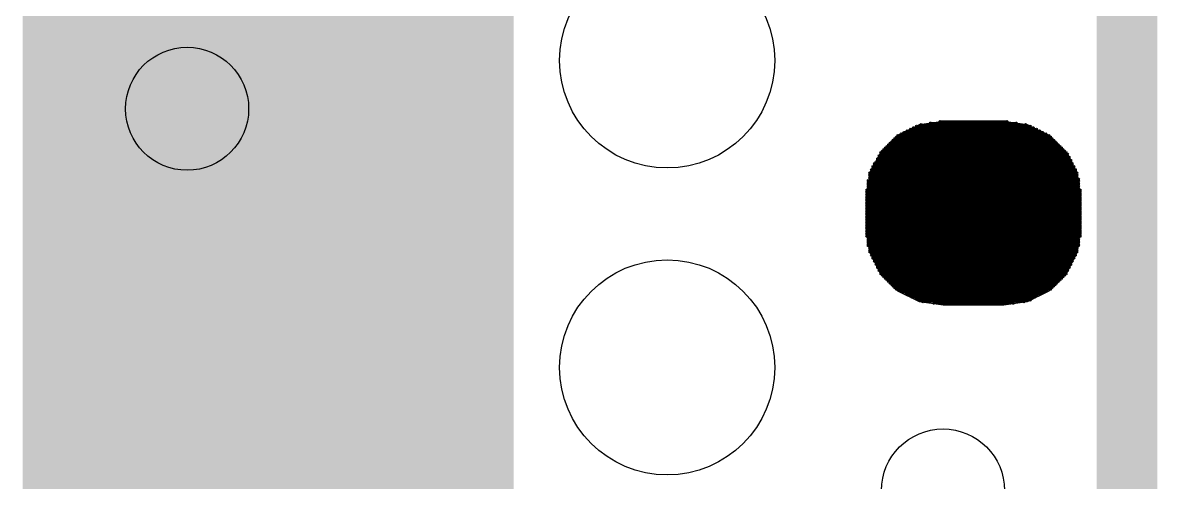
# Model space of a CAD drawing. Extents: x 0 to 126, y 0 to 22.
# Drawn here: x 15.798 to 17.647, y 7.849 to 8.599 of the extents above; entities that cross this region are included whole.
import ezdxf

# ---------------------------------------------------------------- set-up
doc = ezdxf.new("R2010")
doc.units = 0
doc.layers.get('0').update_dxf_attribs({"linetype": 'CONTINUOUS'})
for name, color, linetype in [('SEEEDSTUDIOXIAONRF52840V1_1_GTO', 10, 'CONTINUOUS'), ('SEEEDSTUDIOXIAONRF52840V1_1_GTS', 9, 'CONTINUOUS'), ('SEEEDSTUDIOXIAONRF52840V1_1_TXT', 12, 'CONTINUOUS')]:
    doc.layers.add(name, color=color, linetype=linetype)

# ---------------------------------------------------------------- blocks, each defined once
blk = doc.blocks.new('ROUND_54')
blk.add_circle((0, 0), 0.1753)
blk = doc.blocks.new('ROUND_2')
blk.add_circle((0, 0), 0)
blk = doc.blocks.new('ROUND_1')
blk.add_circle((0, 0), 0.00127)
blk = doc.blocks.new('ROUND_85')
blk.add_circle((0, 0), 0.1003)

msp = doc.modelspace()

# ---------------------------------------------------------------- linework, layer by layer
at = {"layer": 'SEEEDSTUDIOXIAONRF52840V1_1_GTO'}
for points, const_width in [([(17.59712, 13.03782), (17.59712, 6.29158)], 0.09906), ([(16.19758, 7.43712), (16.19758, 11.63828)], 0.8001)]:
    msp.add_lwpolyline(points, dxfattribs=dict(at, const_width=const_width))
at = {"layer": 'SEEEDSTUDIOXIAONRF52840V1_1_GTS'}
for points in [[(17.22374, 8.41502), (17.2593, 8.4328)], [(17.2593, 8.4328), (17.2974, 8.43788)], [(17.2974, 8.43788), (17.39646, 8.43788)], [(17.39646, 8.43788), (17.43456, 8.4328)], [(17.43456, 8.4328), (17.47012, 8.41502)], [(17.1958, 8.38708), (17.22374, 8.41502)], [(17.47012, 8.41502), (17.49806, 8.38708)], [(17.17802, 8.35152), (17.1958, 8.38708)], [(17.49806, 8.38708), (17.51584, 8.35152)], [(17.17294, 8.31342), (17.17802, 8.35152)], [(17.51584, 8.35152), (17.52092, 8.31342)], [(17.17294, 8.26262), (17.17294, 8.31342)], [(17.52092, 8.31342), (17.52092, 8.26262)], [(17.17802, 8.22452), (17.17294, 8.26262)], [(17.52092, 8.26262), (17.51584, 8.22452)], [(17.1958, 8.18896), (17.17802, 8.22452)], [(17.51584, 8.22452), (17.49806, 8.18896)], [(17.22374, 8.16102), (17.1958, 8.18896)], [(17.49806, 8.18896), (17.47012, 8.16102)], [(17.2593, 8.14324), (17.22374, 8.16102)], [(17.47012, 8.16102), (17.43456, 8.14324)], [(17.2974, 8.13816), (17.2593, 8.14324)], [(17.39646, 8.13816), (17.2974, 8.13816)], [(17.43456, 8.14324), (17.39646, 8.13816)]]:
    msp.add_lwpolyline(points, dxfattribs=at)
at = {"layer": 'SEEEDSTUDIOXIAONRF52840V1_1_GTS', "const_width": 0.00254}
for points in [[(17.26184, 8.4328), (17.43202, 8.4328)], [(17.41678, 8.43534), (17.27708, 8.43534)], [(17.29232, 8.43788), (17.40154, 8.43788)], [(17.2212, 8.41248), (17.47266, 8.41248)], [(17.47012, 8.41502), (17.22374, 8.41502)], [(17.22882, 8.41756), (17.46504, 8.41756)], [(17.45996, 8.4201), (17.2339, 8.4201)], [(17.23898, 8.42264), (17.45488, 8.42264)], [(17.4498, 8.42518), (17.24406, 8.42518)], [(17.24914, 8.42772), (17.44472, 8.42772)], [(17.43964, 8.43026), (17.25422, 8.43026)], [(17.49044, 8.3947), (17.20342, 8.3947)], [(17.20596, 8.39724), (17.4879, 8.39724)], [(17.48536, 8.39978), (17.2085, 8.39978)], [(17.21104, 8.40232), (17.48282, 8.40232)], [(17.48028, 8.40486), (17.21358, 8.40486)], [(17.21612, 8.4074), (17.47774, 8.4074)], [(17.4752, 8.40994), (17.21866, 8.40994)], [(17.19072, 8.37692), (17.50314, 8.37692)], [(17.19326, 8.382), (17.5006, 8.382)], [(17.50314, 8.37946), (17.19326, 8.37946)], [(17.1958, 8.38708), (17.49806, 8.38708)], [(17.5006, 8.38454), (17.1958, 8.38454)], [(17.49552, 8.38962), (17.19834, 8.38962)], [(17.20088, 8.39216), (17.49298, 8.39216)], [(17.5133, 8.35914), (17.18056, 8.35914)], [(17.51076, 8.36422), (17.1831, 8.36422)], [(17.1831, 8.36168), (17.51076, 8.36168)], [(17.50822, 8.3693), (17.18564, 8.3693)], [(17.18564, 8.36676), (17.50822, 8.36676)], [(17.18818, 8.37184), (17.50568, 8.37184)], [(17.50568, 8.37438), (17.19072, 8.37438)], [(17.17548, 8.34136), (17.51838, 8.34136)], [(17.51838, 8.33882), (17.17548, 8.33882)], [(17.51584, 8.35406), (17.17802, 8.35406)], [(17.17802, 8.35152), (17.51584, 8.35152)], [(17.51584, 8.34898), (17.17802, 8.34898)], [(17.17802, 8.34644), (17.51584, 8.34644)], [(17.51838, 8.3439), (17.17802, 8.3439)], [(17.18056, 8.3566), (17.5133, 8.3566)], [(17.17294, 8.32612), (17.52092, 8.32612)], [(17.52092, 8.32358), (17.17294, 8.32358)], [(17.17294, 8.32104), (17.52092, 8.32104)], [(17.17548, 8.33628), (17.51838, 8.33628)], [(17.51838, 8.33374), (17.17548, 8.33374)], [(17.17548, 8.3312), (17.51838, 8.3312)], [(17.51838, 8.32866), (17.17548, 8.32866)], [(17.52092, 8.3185), (17.17294, 8.3185)], [(17.17294, 8.31596), (17.52092, 8.31596)], [(17.52092, 8.31342), (17.17294, 8.31342)], [(17.17294, 8.31088), (17.52092, 8.31088)], [(17.52092, 8.30834), (17.17294, 8.30834)], [(17.17294, 8.3058), (17.52092, 8.3058)], [(17.52092, 8.30326), (17.17294, 8.30326)], [(17.17294, 8.30072), (17.52092, 8.30072)], [(17.52092, 8.29818), (17.17294, 8.29818)], [(17.17294, 8.29564), (17.52092, 8.29564)], [(17.52092, 8.2931), (17.17294, 8.2931)], [(17.17294, 8.29056), (17.52092, 8.29056)], [(17.52092, 8.28802), (17.17294, 8.28802)], [(17.17294, 8.28548), (17.52092, 8.28548)], [(17.52092, 8.28294), (17.17294, 8.28294)], [(17.17294, 8.2804), (17.52092, 8.2804)], [(17.52092, 8.27786), (17.17294, 8.27786)], [(17.17294, 8.27532), (17.52092, 8.27532)], [(17.52092, 8.27278), (17.17294, 8.27278)], [(17.17294, 8.27024), (17.52092, 8.27024)], [(17.52092, 8.2677), (17.17294, 8.2677)], [(17.17294, 8.26516), (17.52092, 8.26516)], [(17.52092, 8.26262), (17.17294, 8.26262)], [(17.17294, 8.26008), (17.52092, 8.26008)], [(17.52092, 8.25754), (17.17294, 8.25754)], [(17.17294, 8.255), (17.52092, 8.255)], [(17.52092, 8.25246), (17.17294, 8.25246)], [(17.17294, 8.24992), (17.52092, 8.24992)], [(17.51838, 8.24738), (17.17548, 8.24738)], [(17.17548, 8.24484), (17.51838, 8.24484)], [(17.51838, 8.2423), (17.17548, 8.2423)], [(17.17548, 8.23976), (17.51838, 8.23976)], [(17.51838, 8.23722), (17.17548, 8.23722)], [(17.17548, 8.23468), (17.51838, 8.23468)], [(17.51584, 8.23214), (17.17802, 8.23214)], [(17.17802, 8.2296), (17.51584, 8.2296)], [(17.51584, 8.22706), (17.17802, 8.22706)], [(17.17802, 8.22452), (17.51584, 8.22452)], [(17.5133, 8.22198), (17.18056, 8.22198)], [(17.18056, 8.21944), (17.5133, 8.21944)], [(17.51076, 8.2169), (17.1831, 8.2169)], [(17.1831, 8.21436), (17.51076, 8.21436)], [(17.50822, 8.21182), (17.18564, 8.21182)], [(17.18564, 8.20928), (17.50822, 8.20928)], [(17.50568, 8.20674), (17.18818, 8.20674)], [(17.18818, 8.2042), (17.50568, 8.2042)], [(17.50314, 8.20166), (17.19072, 8.20166)], [(17.19072, 8.19912), (17.50314, 8.19912)], [(17.5006, 8.19658), (17.19326, 8.19658)], [(17.19326, 8.19404), (17.5006, 8.19404)], [(17.49806, 8.1915), (17.1958, 8.1915)], [(17.1958, 8.18896), (17.49806, 8.18896)], [(17.49552, 8.18642), (17.19834, 8.18642)], [(17.20088, 8.18388), (17.49298, 8.18388)], [(17.49044, 8.18134), (17.20342, 8.18134)], [(17.20596, 8.1788), (17.4879, 8.1788)], [(17.48536, 8.17626), (17.2085, 8.17626)], [(17.21104, 8.17372), (17.48282, 8.17372)], [(17.48028, 8.17118), (17.21358, 8.17118)], [(17.21612, 8.16864), (17.47774, 8.16864)], [(17.4752, 8.1661), (17.21866, 8.1661)], [(17.2212, 8.16356), (17.47266, 8.16356)], [(17.46758, 8.16102), (17.22628, 8.16102)], [(17.23136, 8.15848), (17.4625, 8.15848)], [(17.45742, 8.15594), (17.23644, 8.15594)], [(17.24152, 8.1534), (17.45234, 8.1534)], [(17.44726, 8.15086), (17.2466, 8.15086)], [(17.25168, 8.14832), (17.44218, 8.14832)], [(17.43964, 8.14578), (17.25676, 8.14578)], [(17.26438, 8.14324), (17.42948, 8.14324)], [(17.4117, 8.1407), (17.28216, 8.1407)]]:
    msp.add_lwpolyline(points, dxfattribs=at)

# ---------------------------------------------------------------- block references
at = {"layer": 'SEEEDSTUDIOXIAONRF52840V1_1_GTS'}
for name, p in [('ROUND_54', (16.84782, 8.53694)), ('ROUND_2', (17.39646, 8.43788)), ('ROUND_2', (17.2974, 8.43788)), ('ROUND_2', (17.39646, 8.43788)), ('ROUND_2', (17.43456, 8.4328)), ('ROUND_2', (17.2593, 8.4328)), ('ROUND_1', (17.26184, 8.4328)), ('ROUND_1', (17.27708, 8.43534)), ('ROUND_1', (17.29232, 8.43788)), ('ROUND_1', (17.40154, 8.43788)), ('ROUND_1', (17.41678, 8.43534)), ('ROUND_1', (17.43202, 8.4328)), ('ROUND_2', (17.47012, 8.41502)), ('ROUND_2', (17.22374, 8.41502)), ('ROUND_1', (17.2212, 8.41248)), ('ROUND_1', (17.22374, 8.41502)), ('ROUND_1', (17.22882, 8.41756)), ('ROUND_1', (17.2339, 8.4201)), ('ROUND_1', (17.23898, 8.42264)), ('ROUND_1', (17.24406, 8.42518)), ('ROUND_1', (17.24914, 8.42772)), ('ROUND_1', (17.25422, 8.43026)), ('ROUND_1', (17.43964, 8.43026)), ('ROUND_1', (17.44472, 8.42772)), ('ROUND_1', (17.4498, 8.42518)), ('ROUND_1', (17.45488, 8.42264)), ('ROUND_1', (17.45996, 8.4201)), ('ROUND_1', (17.46504, 8.41756)), ('ROUND_1', (17.47012, 8.41502)), ('ROUND_1', (17.47266, 8.41248)), ('ROUND_1', (17.20342, 8.3947)), ('ROUND_1', (17.20596, 8.39724)), ('ROUND_1', (17.2085, 8.39978)), ('ROUND_1', (17.21104, 8.40232)), ('ROUND_1', (17.21358, 8.40486)), ('ROUND_1', (17.21612, 8.4074)), ('ROUND_1', (17.21866, 8.40994)), ('ROUND_1', (17.4752, 8.40994)), ('ROUND_1', (17.47774, 8.4074)), ('ROUND_1', (17.48028, 8.40486)), ('ROUND_1', (17.48282, 8.40232)), ('ROUND_1', (17.48536, 8.39978)), ('ROUND_1', (17.4879, 8.39724)), ('ROUND_1', (17.49044, 8.3947)), ('ROUND_2', (17.49806, 8.38708)), ('ROUND_2', (17.1958, 8.38708)), ('ROUND_1', (17.19072, 8.37692)), ('ROUND_1', (17.19326, 8.382)), ('ROUND_1', (17.19326, 8.37946)), ('ROUND_1', (17.1958, 8.38708)), ('ROUND_1', (17.1958, 8.38454)), ('ROUND_1', (17.19834, 8.38962)), ('ROUND_1', (17.20088, 8.39216)), ('ROUND_1', (17.49298, 8.39216)), ('ROUND_1', (17.49552, 8.38962)), ('ROUND_1', (17.49806, 8.38708)), ('ROUND_1', (17.5006, 8.38454)), ('ROUND_1', (17.5006, 8.382)), ('ROUND_1', (17.50314, 8.37946)), ('ROUND_1', (17.50314, 8.37692)), ('ROUND_1', (17.18056, 8.35914)), ('ROUND_1', (17.1831, 8.36422)), ('ROUND_1', (17.1831, 8.36168)), ('ROUND_1', (17.18564, 8.3693)), ('ROUND_1', (17.18564, 8.36676)), ('ROUND_1', (17.18818, 8.37184)), ('ROUND_1', (17.19072, 8.37438)), ('ROUND_1', (17.50568, 8.37438)), ('ROUND_1', (17.50568, 8.37184)), ('ROUND_1', (17.50822, 8.3693)), ('ROUND_1', (17.50822, 8.36676)), ('ROUND_1', (17.51076, 8.36422)), ('ROUND_1', (17.51076, 8.36168)), ('ROUND_1', (17.5133, 8.35914)), ('ROUND_2', (17.51584, 8.35152)), ('ROUND_2', (17.17802, 8.35152)), ('ROUND_1', (17.17548, 8.34136)), ('ROUND_1', (17.17548, 8.33882)), ('ROUND_1', (17.17802, 8.35406)), ('ROUND_1', (17.17802, 8.35152)), ('ROUND_1', (17.17802, 8.34898)), ('ROUND_1', (17.17802, 8.34644)), ('ROUND_1', (17.17802, 8.3439)), ('ROUND_1', (17.18056, 8.3566)), ('ROUND_1', (17.5133, 8.3566)), ('ROUND_1', (17.51584, 8.35406)), ('ROUND_1', (17.51584, 8.35152)), ('ROUND_1', (17.51584, 8.34898)), ('ROUND_1', (17.51584, 8.34644)), ('ROUND_1', (17.51838, 8.3439)), ('ROUND_1', (17.51838, 8.34136)), ('ROUND_1', (17.51838, 8.33882)), ('ROUND_1', (17.17294, 8.32612)), ('ROUND_1', (17.17294, 8.32358)), ('ROUND_1', (17.17294, 8.32104)), ('ROUND_1', (17.17548, 8.33628)), ('ROUND_1', (17.17548, 8.33374)), ('ROUND_1', (17.17548, 8.3312)), ('ROUND_1', (17.17548, 8.32866)), ('ROUND_1', (17.51838, 8.33628)), ('ROUND_1', (17.51838, 8.33374)), ('ROUND_1', (17.51838, 8.3312)), ('ROUND_1', (17.51838, 8.32866)), ('ROUND_1', (17.52092, 8.32612)), ('ROUND_1', (17.52092, 8.32358)), ('ROUND_1', (17.52092, 8.32104)), ('ROUND_2', (17.52092, 8.31342)), ('ROUND_2', (17.17294, 8.31342)), ('ROUND_1', (17.17294, 8.3185)), ('ROUND_1', (17.17294, 8.31596)), ('ROUND_1', (17.17294, 8.31342)), ('ROUND_1', (17.17294, 8.31088)), ('ROUND_1', (17.17294, 8.30834)), ('ROUND_1', (17.17294, 8.3058)), ('ROUND_1', (17.17294, 8.30326)), ('ROUND_1', (17.52092, 8.3185)), ('ROUND_1', (17.52092, 8.31596)), ('ROUND_1', (17.52092, 8.31342)), ('ROUND_1', (17.52092, 8.31088)), ('ROUND_1', (17.52092, 8.30834)), ('ROUND_1', (17.52092, 8.3058)), ('ROUND_1', (17.52092, 8.30326)), ('ROUND_1', (17.17294, 8.30072)), ('ROUND_1', (17.17294, 8.29818)), ('ROUND_1', (17.17294, 8.29564)), ('ROUND_1', (17.17294, 8.2931)), ('ROUND_1', (17.17294, 8.29056)), ('ROUND_1', (17.17294, 8.28802)), ('ROUND_1', (17.17294, 8.28548)), ('ROUND_1', (17.17294, 8.28294)), ('ROUND_1', (17.52092, 8.30072)), ('ROUND_1', (17.52092, 8.29818)), ('ROUND_1', (17.52092, 8.29564)), ('ROUND_1', (17.52092, 8.2931)), ('ROUND_1', (17.52092, 8.29056)), ('ROUND_1', (17.52092, 8.28802)), ('ROUND_1', (17.52092, 8.28548)), ('ROUND_1', (17.52092, 8.28294)), ('ROUND_1', (17.17294, 8.2804)), ('ROUND_1', (17.17294, 8.27786)), ('ROUND_1', (17.17294, 8.27532)), ('ROUND_1', (17.17294, 8.27278)), ('ROUND_1', (17.17294, 8.27024)), ('ROUND_1', (17.17294, 8.2677)), ('ROUND_1', (17.17294, 8.26516)), ('ROUND_1', (17.52092, 8.2804)), ('ROUND_1', (17.52092, 8.27786)), ('ROUND_1', (17.52092, 8.27532)), ('ROUND_1', (17.52092, 8.27278)), ('ROUND_1', (17.52092, 8.27024)), ('ROUND_1', (17.52092, 8.2677)), ('ROUND_1', (17.52092, 8.26516)), ('ROUND_2', (17.52092, 8.26262)), ('ROUND_2', (17.17294, 8.26262)), ('ROUND_1', (17.17294, 8.26262)), ('ROUND_1', (17.17294, 8.26008)), ('ROUND_1', (17.17294, 8.25754)), ('ROUND_1', (17.17294, 8.255)), ('ROUND_1', (17.17294, 8.25246)), ('ROUND_1', (17.17294, 8.24992)), ('ROUND_1', (17.17548, 8.24738)), ('ROUND_1', (17.51838, 8.24738)), ('ROUND_1', (17.52092, 8.26262)), ('ROUND_1', (17.52092, 8.26008)), ('ROUND_1', (17.52092, 8.25754)), ('ROUND_1', (17.52092, 8.255)), ('ROUND_1', (17.52092, 8.25246)), ('ROUND_1', (17.52092, 8.24992)), ('ROUND_1', (17.17548, 8.24484)), ('ROUND_1', (17.17548, 8.2423)), ('ROUND_1', (17.17548, 8.23976)), ('ROUND_1', (17.17548, 8.23722)), ('ROUND_1', (17.17548, 8.23468)), ('ROUND_1', (17.17802, 8.23214)), ('ROUND_1', (17.17802, 8.2296)), ('ROUND_1', (17.51584, 8.23214)), ('ROUND_1', (17.51584, 8.2296)), ('ROUND_1', (17.51838, 8.24484)), ('ROUND_1', (17.51838, 8.2423)), ('ROUND_1', (17.51838, 8.23976)), ('ROUND_1', (17.51838, 8.23722)), ('ROUND_1', (17.51838, 8.23468)), ('ROUND_2', (17.51584, 8.22452)), ('ROUND_2', (17.17802, 8.22452)), ('ROUND_54', (16.84782, 8.03656)), ('ROUND_1', (17.17802, 8.22706)), ('ROUND_1', (17.17802, 8.22452)), ('ROUND_1', (17.18056, 8.22198)), ('ROUND_1', (17.18056, 8.21944)), ('ROUND_1', (17.1831, 8.2169)), ('ROUND_1', (17.1831, 8.21436)), ('ROUND_1', (17.18564, 8.21182)), ('ROUND_1', (17.18564, 8.20928)), ('ROUND_1', (17.50822, 8.21182)), ('ROUND_1', (17.50822, 8.20928)), ('ROUND_1', (17.51076, 8.2169)), ('ROUND_1', (17.51076, 8.21436)), ('ROUND_1', (17.5133, 8.22198)), ('ROUND_1', (17.5133, 8.21944)), ('ROUND_1', (17.51584, 8.22706)), ('ROUND_1', (17.51584, 8.22452)), ('ROUND_1', (17.18818, 8.20674)), ('ROUND_1', (17.18818, 8.2042)), ('ROUND_1', (17.19072, 8.20166)), ('ROUND_1', (17.19072, 8.19912)), ('ROUND_1', (17.19326, 8.19658)), ('ROUND_1', (17.19326, 8.19404)), ('ROUND_1', (17.1958, 8.1915)), ('ROUND_1', (17.49806, 8.1915)), ('ROUND_1', (17.5006, 8.19658)), ('ROUND_1', (17.5006, 8.19404)), ('ROUND_1', (17.50314, 8.20166)), ('ROUND_1', (17.50314, 8.19912)), ('ROUND_1', (17.50568, 8.20674)), ('ROUND_1', (17.50568, 8.2042)), ('ROUND_2', (17.49806, 8.18896)), ('ROUND_2', (17.1958, 8.18896)), ('ROUND_1', (17.1958, 8.18896)), ('ROUND_1', (17.19834, 8.18642)), ('ROUND_1', (17.20088, 8.18388)), ('ROUND_1', (17.20342, 8.18134)), ('ROUND_1', (17.20596, 8.1788)), ('ROUND_1', (17.2085, 8.17626)), ('ROUND_1', (17.21104, 8.17372)), ('ROUND_1', (17.48282, 8.17372)), ('ROUND_1', (17.48536, 8.17626)), ('ROUND_1', (17.4879, 8.1788)), ('ROUND_1', (17.49044, 8.18134)), ('ROUND_1', (17.49298, 8.18388)), ('ROUND_1', (17.49552, 8.18642)), ('ROUND_1', (17.49806, 8.18896)), ('ROUND_2', (17.47012, 8.16102)), ('ROUND_2', (17.22374, 8.16102)), ('ROUND_1', (17.21358, 8.17118)), ('ROUND_1', (17.21612, 8.16864)), ('ROUND_1', (17.21866, 8.1661)), ('ROUND_1', (17.2212, 8.16356)), ('ROUND_1', (17.22628, 8.16102)), ('ROUND_1', (17.23136, 8.15848)), ('ROUND_1', (17.23644, 8.15594)), ('ROUND_1', (17.24152, 8.1534)), ('ROUND_1', (17.45234, 8.1534)), ('ROUND_1', (17.45742, 8.15594)), ('ROUND_1', (17.4625, 8.15848)), ('ROUND_1', (17.46758, 8.16102)), ('ROUND_1', (17.47266, 8.16356)), ('ROUND_1', (17.4752, 8.1661)), ('ROUND_1', (17.47774, 8.16864)), ('ROUND_1', (17.48028, 8.17118)), ('ROUND_2', (17.43456, 8.14324)), ('ROUND_2', (17.2593, 8.14324)), ('ROUND_2', (17.39646, 8.13816)), ('ROUND_2', (17.2974, 8.13816)), ('ROUND_1', (17.2466, 8.15086)), ('ROUND_1', (17.25168, 8.14832)), ('ROUND_1', (17.25676, 8.14578)), ('ROUND_1', (17.26438, 8.14324)), ('ROUND_1', (17.28216, 8.1407)), ('ROUND_1', (17.4117, 8.1407)), ('ROUND_1', (17.42948, 8.14324)), ('ROUND_1', (17.43964, 8.14578)), ('ROUND_1', (17.44218, 8.14832)), ('ROUND_1', (17.44726, 8.15086))]:
    msp.add_blockref(name, p, dxfattribs=at)
at = {"layer": 'SEEEDSTUDIOXIAONRF52840V1_1_TXT'}
for p in [(16.0655, 8.4582), (17.2974, 7.8359)]:
    msp.add_blockref('ROUND_85', p, dxfattribs=at)

doc.saveas('drawing.dxf')
